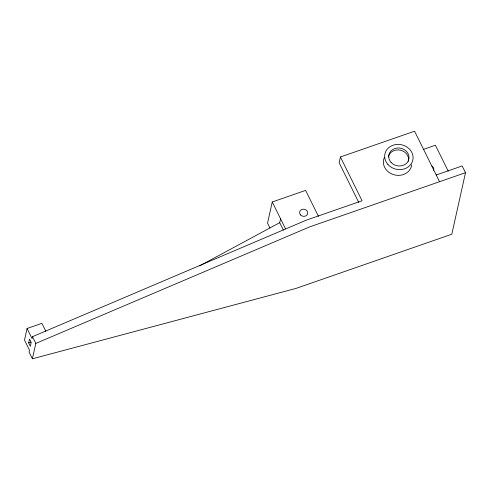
<?xml version="1.0" encoding="UTF-8"?>
<svg xmlns="http://www.w3.org/2000/svg" width="490" height="490" viewBox="0 0 490 490"><rect width="100%" height="100%" fill="white"/><g stroke="black" fill="none" stroke-linecap="round" stroke-linejoin="round"><path stroke-width="0.73" d="M45.895 331.424L41.901 323.345L27.066 328.502L24.5 340.042L29.492 350.142L29.063 352.065L32.395 358.803L296.076 288.389L451.811 234.226L465.5 172.682L462.174 165.951L436.216 174.979M28.683 342.927L29.541 339.08L31.207 342.449L30.349 346.295L28.683 342.927L30.803 342.192M439.542 181.71L414.583 131.197L340.421 156.99L362.061 200.765L306.44 220.108L32.487 336.679L32.058 338.602L27.066 328.502M32.395 358.803L35.819 343.416L32.487 336.679M318.476 216.378L305.625 190.383L272.256 201.99L267.552 223.134L269.917 227.924M283.385 230.086L279.723 222.674L280.58 218.828M340.421 156.99L339.141 162.76L358.747 202.431M199.742 265.825L279.723 222.674M35.819 343.416L309.772 226.846L465.5 172.682M423.146 149.505L435.402 145.242L448.252 171.237M272.256 201.99L285.572 228.928M388.405 157.033A10.216 8.949 12.5 0 1 400.33 150.161A10.216 8.949 12.5 0 1 408.36 161.363M431.917 166.012A4.085 3.583 12.5 0 1 433.595 170.22M411.741 164.744A14.302 12.532 12.5 0 1 394.309 174.857A14.302 12.532 12.5 0 1 384.295 157.615M391.081 162.38A10.216 8.949 12.5 0 0 408.415 160.555A10.216 8.949 12.5 0 0 397.121 148.035A10.216 8.949 12.5 0 0 391.081 162.38M300.548 214.92A4.085 3.583 12.5 0 0 307.481 214.179A4.085 3.583 12.5 0 0 302.955 209.181A4.085 3.583 12.5 0 0 300.548 214.92M387.847 164.401A14.302 12.532 12.5 0 0 412.17 162.135A14.302 12.532 12.5 0 0 396.606 144.44A14.302 12.532 12.5 0 0 387.847 164.401"/></g></svg>
